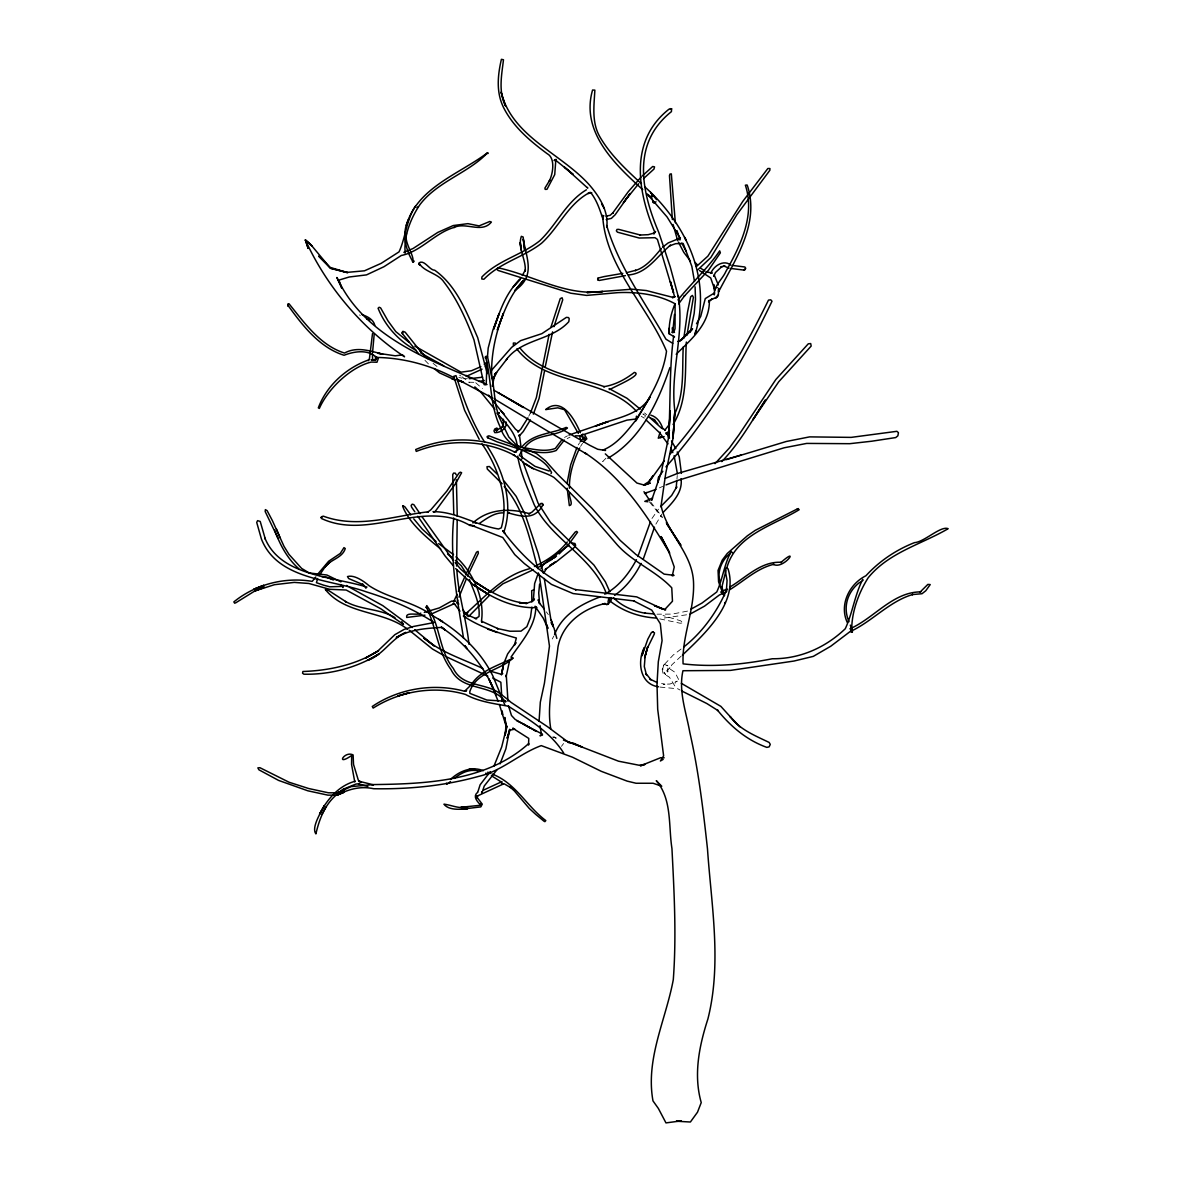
<?xml version="1.0" encoding="UTF-8"?>
<svg xmlns="http://www.w3.org/2000/svg" width="1182" height="1182" viewBox="0 0 1182 1182"><rect width="100%" height="100%" fill="white"/><g stroke="black" fill="none" stroke-linecap="round" stroke-linejoin="round"><path stroke-width="0.75" stroke-dasharray="5 3.75" d="M359.594 314.84L360.259 315.727M676.946 479.094L677.256 475.519M644.914 417.024L645.372 415.473L642.86 413.981L646.672 414.454M655.877 524.158L661.876 514.096M528.738 416.256L530.437 413.02M552.289 638.989L553.797 636.108M578.249 444.92L579.594 442.807M580.569 446.382L582.534 443.324M651.976 518.47L658.492 509.161M561.465 746.344L563.578 743.508M605.938 458.261L602.672 461.556L605.273 459.813M681.128 656.187L671.834 664.816L670.002 668.982L674.937 672.277L679.739 681.733M681.068 649.021L673.267 654.991L663.102 665.806L664.698 664.535L667.874 665.835L666.604 665.038L667.874 667.239L667.756 672.041L667.874 669.854L669.928 667.815L665.909 671.612L663.649 671.612L665.51 674.686L662.733 668.909L663.752 664.875L662.201 669.337L662.999 673.223L669.485 677.256L675.114 686.447L675.099 682.354L677.227 681.142L669.958 684.038L663.53 684.215L664.934 684.23L658.773 682.915M564.523 437.443L567.463 435.848M567.168 438.611L570.034 437.104M659.393 487.87L662.718 486.393M687.525 611.094L672.203 614.108L657 614.182M686.579 614.803L662.969 618.186M463.758 378.654L467.407 378.698M468.855 382.229L474.248 382.333M659.999 687.067L677.833 688.796L680.152 690.096M659.778 618.895L680.197 623.239L683.492 622.737L680.404 620.727L663.028 615.512M458.823 377.413L462.118 378.24M556.559 738.07L552.733 737.007L556.279 738.927L553.974 736.578M641.235 416.212L644.249 418.162M459.606 375.182L460.758 375.935M461.985 376.762L469.697 382.673M433.085 363.362L438.714 367.824M644.53 412.917L646.657 414.764M475.725 382.746L482.419 388.642M424.944 360.318L428.593 364.071M649.479 501.966L662.319 517.716M650.868 502.232L662.289 517.051M546.32 611.848L548.33 614.581"/><path stroke-width="1.5" d="M456.621 566.075L457.198 519.917M539.066 721.256L540.322 702.182L544.429 683.196L549.467 646.096L539.11 573.994M517.125 449.84C518.484 434.991 505.778 423.215 496.883 413.05M718.567 289.206L718.538 291.924C735.115 259.715 759.657 224.27 747.6 186.239L747.068 184.983L745.369 185.19C755.298 215.434 740.567 245.442 725.94 271.372C722.483 279.307 713.78 285.63 714.268 294.924L714.593 292.87L705.27 298.588L700.749 316.318L696.508 323.72M453.725 518.012C449.633 558.658 457.109 598.314 463.521 638.117M453.785 514.392L452.721 474.676L453.563 473.125L455.292 473.155L456.193 474.75M457.242 516.283L456.385 479.833M531.87 607.149L530.467 617.373L526.877 626.667L520.996 631.144L510.033 631.232L497.253 628.529L498.213 628.75L481.502 621.215L482.315 622.382L481.488 620.978C484.827 597.974 472.874 572.28 455.971 556.84M555.791 160.368L554.727 174.611L546.985 189.312L545.197 189.386L544.917 188.086L549.689 180.329L549.32 181.053C553.265 173.03 555.304 157.886 547.222 153.719C529.772 140.806 512.515 126.252 502.956 106.291L502.897 106.099C496.115 91.339 497.814 74.643 501.404 59.322L503.473 59.765C501.715 75.057 498.213 91.295 505.453 105.892L501.079 92.122C512.22 136.477 559.78 152.788 588.385 183.816C598.816 195.532 608.656 210.691 606.824 226.988L606.691 225.511C618.807 266.733 644.899 302.178 665.939 339.175L672.721 343.341M372.463 354.452L372.611 360.2M718.7 288.245L718.346 295.072L716.853 297.229L711.224 299.504L712.746 298.632L708.55 301.853L709.348 300.243C710.013 323.957 691.396 339.086 676.193 354.275M686.343 342.041C684.659 369.759 688.426 399.679 673.09 424.471M683.255 346.991C681.999 369.345 684.703 392.956 674.73 413.789M479.212 439.335L464.615 410.317L453.829 376.63M681.068 478.651C682.915 493.057 671.923 503.074 663.013 512.56M485.507 358.264L485.595 357.023C491.83 380.323 489.57 405.722 500.592 427.751C507.846 453.297 540.558 450.179 551.566 472.519L551.034 473.598M372.522 352.945L374.192 334.196M477.75 792.265L480.114 784.804L490.235 771.639M378.329 358.382L376.969 362.239L371.325 362.061C352.059 366.45 328.36 387.785 319.332 408.44L318.327 407.834C326.631 385.583 346.429 367.75 368.754 359.889L368.296 360.732L369.449 358.53L372.507 333.59M505.187 735.278L505.985 725.246L504.729 717.415L506.295 726.59L499.365 704.487M486.984 362.372L486.201 384.608L485.122 384.859M487.442 357.008L488.196 348.055L492.879 330.088L499.129 313.57L493.648 329.231C499.72 311.442 505.852 292.471 520.095 279.395L513.298 286.724L520.686 278.258M676.784 480.882L676.163 488.033L676.798 486.792L671.642 495.465L660.59 506.723M539.598 584.144L538.726 592.906L539.553 603.514L538.209 599.702L539.509 603.278L544.326 609.099M658.64 476.937L658.123 482.079L658.655 477.173L662.821 471.278M686.993 335.067L693.406 297.362L692.371 295.426L690.657 296.756L687.54 312.004L683.831 338.126M636.448 416.167L635.872 420.895L649.923 397.285C638.487 416.374 614.019 417.896 595.314 426.185L608.287 421.59L568.941 435.065M674.449 314.471L672.735 332.822L672.484 327.577L672.632 331.403L674.479 332.393L671.834 332.26L674.168 331.285L675.04 328.596L675.099 303.774C657.872 294.362 637.379 291.806 617.95 292.634L586.597 295.411L570.832 293.225L498.287 270.515L497.282 269.821L497.814 267.767C532.713 275.096 565.942 296.387 602.761 291.526L586.966 292.589L632.237 289.206L646.362 290.55L671.479 297.022L675.099 296.652M567.02 483.438L570.67 464.881L576.979 447.402M535.742 609.247C534.412 628.011 520.922 642.284 510.993 657.192M695.74 330.93L695.016 334.225C712.524 279.07 685.796 223.679 645.091 187.14M545.138 367.321L552.57 331.876M544.547 370.897L539.081 398.482L533.348 414.128M652.434 194.602L652.124 196.33L652.434 194.602L650.602 192.4L656.66 199.669M503.251 665.629L501.833 673.267L503.562 664.077L507.654 653.912L515.973 642.594L514.48 645.106L516.357 638.014C498.139 633.005 479.922 626.859 463.876 616.398M501.419 674.937L503.562 664.077M505.468 733.727L506.945 725.94L501.715 746.906L493.958 766.113M492.244 386.248L494.46 376.024L493.633 378.388L497.061 371.783L507.359 358.427L506.384 359.609C521.823 338.643 551.433 340.844 568.793 321.711L569.207 318.741L568.542 317.574L566.385 317.367L541.844 333.664L520.582 340.652L511.673 347.331L491.402 370.439M582.874 434.016L581.574 435.922L575.338 435.803M457.05 603.603L457.774 600.042M607.962 602.244L608.671 598.816L610.917 597.56M343.282 586.272L342.943 587.572L340.963 584.617M549.128 334.314L536.377 397.536L530.437 413.02M660.945 436.779L660.723 437.621L660.428 436.719M726.043 570.197L721.892 586.952L722.099 592.817L720.739 592.049L727.004 588.917M550.93 327.237L560.224 298.647L562.1 297.761L562.721 299.844L553.974 326.675M505.852 701.207L505.601 701.99C491.815 683.107 461.896 692.091 451.022 669.588C437.325 651.046 436.38 626.992 426.2 606.809L426.407 607.829L426.732 605.627C440.354 623.313 438.537 650.44 453.312 668.421C462.029 686.712 483.541 682.797 498.065 692.224C502.453 695.459 506.915 698.621 510.949 702.3L547.635 726.782L567.035 741.277L618.511 761.193L638.945 765.212L644.441 764.458M660.117 432.169L658.256 438.212L664.136 436.601M336.737 794.57C324.828 804.528 319.258 819.289 315.904 833.901C311.161 827.607 320.691 812.728 324.415 805.563L319.568 814.117C326.986 799.446 338.806 785.528 355.28 781.213L354.748 781.834L351.586 764.562L351.66 755.461C335.141 766.955 344.405 750.378 353.123 754.958L353.521 764.37L358.309 780.12L359.387 781.361L373.512 784.818L372.36 785.291M538.371 572.886L534.648 583.509L533.304 600.707L534.427 599.067L532.166 601.372L527.349 603.042L519.105 602.613L526.758 603.485M509.339 661.876L506.103 676.725L506.265 674.996L507.979 701.177M415.384 206.2C406.268 219.985 405.677 237.567 399.028 251.869L381.165 263.35L364.484 270.811L346.459 272.436L330.502 268.27L318.785 256.243M669.884 367.587C658.034 402.294 640.895 439.202 607.873 458.247M637.866 556.515L650.499 521.646M643.244 559.16L654.488 527.172M674.922 303.981C671.11 313.378 668.569 323.705 669.352 333.93L674.538 336.9L673.607 336.264C669.101 369.789 670.726 404.008 668.539 437.783L670.268 410.775L668.539 437.783L661.152 472.785L651.607 500.296L652.582 498.065L644.796 501.375L647.928 501.774M726.635 568.645C735.145 535.077 773.102 525.65 799.195 509.708L797.732 508.733L755.268 530.334L747.32 535.845L727.196 553.531L722.232 560.15L718.05 570.433L718.582 581.81L723.162 594.369L724.448 595.477L721.759 586.76M459 597.146L466.343 578.914M682.383 655.153C704.457 634.025 738.972 602.879 727.994 568.719L726.221 568.054L724.965 569.148L727.063 580.465L726.398 590.66L726.753 589.626C717.134 611.626 702.699 632.178 683.654 647.042M724.64 603.396L725.039 602.421M457.079 594.398L453.519 601.845L455.365 601.003L451.509 601.136L439.409 607.873L424.308 612.394M458.365 591.399L464.984 576.373M317.618 578.545L316.436 582.696L323.484 585.134L329.778 586.804L341.391 586.42M468.486 574.097L478.355 553.25L478.06 551.388L476.479 552.23L465.752 574.733M652.73 200.482L652.774 202.358L654.533 202.521M555.289 160.885L556.042 159.304L554.077 160.545L555.215 159.851L573.122 174.389L564.405 167.12L587.764 188.13L587.484 187.436M503.724 532.447C513.993 503.414 503.237 470.17 486.777 445.466M584.558 437.177L582.549 439.231L584.115 438.729L581.84 435.242M641.072 563.415C634.882 575.841 626.076 587.469 614.581 595.373M530.363 419.979L523.257 431.533L519.031 436.158L519.4 434.695L520.996 446.855M500.075 763.853L505.881 748.812L509.693 729.279L507.137 738.322L509.989 730.21L514.776 729.131L512.722 728.186L528.782 738.44L528.546 745.059L528.753 743.508C487.191 781.08 426.879 783.947 373.556 784.567L351.054 786.621L336.988 793.048L344.479 789.886L337.313 792.856L328.419 792.797L308.635 788.512L289.029 782.233L259.937 767.709L257.853 767.872L258.917 769.807L278.568 780.401L307.852 790.802L327.887 795.146L336.929 795.191L344.346 792.147L337.254 794.998C349.547 788.882 360.717 785.941 373.689 788.734C409.046 789.325 444.55 785.867 478.68 776.367C501.936 771.122 519.43 753.584 541.267 745.62L572.516 757.219L601.224 771.299L627.081 781.095L636.034 783.252L653.129 783.267L661.757 786.222L656.276 780.681C672.218 799.313 668.377 825.937 671.952 848.573C674.154 892.218 676.562 935.967 673.297 979.612C665.85 1019.889 645.372 1058.865 652.981 1100.885L658.374 1108.465L665.968 1122.9L681.32 1120.861L676.385 1121.23L690.391 1122.014L697.498 1112.203L701.236 1102.599C693.287 1074.837 699.227 1045.789 707.9 1018.973C721.936 963.182 711.357 905.382 707.486 848.957C703.216 809.892 698.562 770.738 689.8 732.367C686.254 712.17 678.305 691.352 682.96 670.726L730.446 670.401L794.009 661.034L813.305 656.379L830.783 646.214L849.902 631.72C871.888 621.835 889.174 601.342 912.888 594.443L911.987 594.59L922.004 593.719L925.772 590.749L930.234 584.558L927.84 584.41L920.01 592.152L920.867 591.872C892.765 591.887 874.059 618.26 849.961 628.794L851.72 629.755C851.646 612.084 858.531 592.936 868.179 577.776C888.672 552.452 921.206 544.459 948.156 528.694C940.769 525.473 924.265 542.095 914.469 542.641C896.045 549.866 879.334 561.14 865.948 575.737C849.311 583.982 839.013 604.815 847.302 622.53M527.896 417.867L520.715 429.258L517.76 431.977L518.617 431.652L515.396 429.11L488.609 395.157M554.565 634.675C562.011 614.655 581.071 604.209 599.865 596.984M579.712 447.993C573.669 460.433 569.059 474.278 569.428 488.24M636.448 559.662C629.134 573.477 618.747 586.73 604.741 594.191M321.844 814.383L326.01 806.922M502.099 426.835L503.399 424.501L503.325 419.255L503.429 420.231M540.942 568.32C543.602 562.632 549.733 559.736 554.919 556.796L547.576 561.125L568.764 545.242M543.809 573.181L546.439 568.512L545.124 569.621L555.836 561.805L549.911 565.513L557.047 561.214L575.028 546.867L575.043 543.528L571.822 542.966M522.281 275.465L525.443 269.851L525.192 271.136C526.285 259.331 517.273 247.925 521.351 236.326L523.153 237.035L524.645 250.156L523.286 239.178C526.714 259.286 535.83 275.982 514.82 290.624L523.656 280.178C510.358 293.993 503.621 312.299 497.327 330.029L503.34 313.585C495.332 334.27 490.619 356.299 491.756 378.55M669.308 424.501L664.668 430.411L665.363 429.908L661.462 428.12L648.888 416.788M319.184 575.516L325.153 566.828L329.586 562.514M690.318 332.024L694.159 313.525L695.504 299.179L695.105 286.857M315.845 576.993L312.196 581.367C284.744 576.786 255.445 584.322 233.844 601.904L234.671 603.204L235.868 602.731L254.913 590.926L264.487 587.159L254.943 590.897L274.475 584.691L294.229 582.386L308.916 583.48L329.586 589.286L346.193 590.025L380.737 608.745L403.476 624.436L401.762 621.688M317.5 574.452L328.655 561.243L340.253 553.457L343.992 547.621L345.262 548.551C342.425 558.007 330.576 559.411 325.153 566.828M580.273 441.758L581.16 440.384L581.175 441.359L579.623 436.173M583.42 441.95L586.833 438.803L584.927 435.212M562.1 439.556L555.333 448.421C545.286 452.204 534.279 449.263 524.04 447.786M564.316 440.103L556.19 450.49C545.67 454.568 534.19 451.731 523.463 450.076M678.616 303.907L684.585 295.766L684.053 296.446L708.55 270.131L720.385 252.815L719.69 250.85C707.841 268.166 691.381 283.281 677.966 299.947M434.873 511.895L455.602 483.556L461.63 472.726L460.315 472.15L458.956 473.11L446.707 491.269L430.839 509.811L427.396 512.353L428.298 511.776C393.429 515.913 358.087 528.93 323.336 516.179L321.681 516.711L321.327 518.425C369.508 541.164 423.023 497.873 470.333 525.665M496.617 430.987L497.341 429.997L495.731 430.115L496.455 430.839M477.484 792.442C472.312 796.683 477.735 801.943 480.911 805.385L480.483 803.834L479.567 805.356L460.862 807.306L467.939 806.715C459.931 809.596 450.623 804.676 443.944 804.203C448.894 810.527 460.049 809.419 467.466 808.724L461.556 809.212L480.823 806.892L482.256 804.144L477.085 797.377L477.365 798.101L477.04 796.166L503.975 783.71L510.772 787.64L510.21 787.138L514.392 790.965L529.24 808.414L535.742 814.398L543.912 821.135L544.902 821.653L545.803 820.574C526.625 806.242 515.5 782.794 492.081 774.047M497.12 769.6L484.221 786.045L481.842 793.344L481.635 791.866M487.797 153.616L487.575 152.744C468.766 172.838 437.739 181.334 420.098 204.412C410.612 218.242 403.564 236.474 405.19 252.948L403.889 252.327L413.065 248.501L437.813 232.396L453.238 225.54L467.909 223.649L479.094 225.895L489.776 221.477L491.402 222.068C481.813 233.8 466.003 221.714 453.918 227.491L454.582 227.284C434.887 232.721 421.294 251.441 401.304 255.489L383.987 266.704L366.509 274.889L349.192 277.002L338.879 280.104L341.834 287.95M679.029 239.695L680.404 237.937L668.199 242.916L662.541 247.23M550.797 728.954C546.143 701.857 555.185 674.08 557.978 646.953C562.396 623.579 583.051 608.464 605.214 603.485L602.761 604.017L608.272 604.179L611.419 599.732L608.833 600.101C622.279 611.094 638.915 617.063 656.187 618.053M568.409 540.558L575.25 532.033L576.594 531.398L577.555 532.255L569.192 543.705L559.16 553.944M470.687 685.324L464.556 691.278L466.639 690.613L464.762 691.293C433.617 682.856 399.028 688.397 372.286 706.467L373.157 708.077C400.373 690.864 434.4 685.353 465.457 694.44C478.873 701.768 493.84 703.512 508.378 706.23C528.709 719.291 550.472 732.116 563.681 753.052M471.648 684.156C481.03 669.869 499.543 665.141 513.165 657.96C500.518 670.386 476.509 671.553 469.801 691.588L469.845 693.361L486.836 700.04L505.63 701.236M669.544 430.248L666.175 433.986L666.146 432.523L669.544 438.108M446.338 783.193L446.87 784.272L450.505 781.538M665.954 466.86C709.776 417.748 743.626 360.362 772.009 301.247L770.767 299.829L768.477 300.095C741.72 354.63 710.426 407.982 670.253 453.844M522.414 450.135L519.312 455.262L534.958 466.343L549.187 471.057M664.402 460.625L648.357 482.891L653.247 475.607L648.563 481.813L643.998 484.768M661.388 248.56C653.838 257.218 646.584 267.058 635.133 270.634L635.931 270.264L626.43 272.717M692.076 329.231L679.96 340.844L691.825 329.719M567.271 541.977C558.658 552.88 546.882 560.608 534.441 566.503M638.649 183.742L623.372 202.683L630.169 193.508L615.201 214.696L611.375 218.375L606.203 219.571M641.043 177.137L628.218 191.765L612.512 213.321L613.222 212.597L610.163 215.272L606.115 216.188L607.238 216.025M692.637 328.847L681.275 340.194L677.847 341.45M494.8 374.354L496.588 372.493L494.49 374.724L495.908 373.497M721.803 461.601C739.341 443.368 751.752 421.088 765.434 400.004L752.845 419.876L778.746 381.756L811.177 346.075L810.689 343.563L808.266 343.829L775.85 379.511L739.016 434.71L729.486 447.875L715.036 463.625M466.24 376.393L482.034 369.183M365.799 588.193L366.922 587.055C332.792 576.52 280.43 576.136 264.945 538.165L265.315 539.081L260.217 521.439L257.587 520.656L256.716 522.429L261.458 539.155C277.696 579.993 330.502 579.136 366.346 591.872C389.927 599.2 413.05 608.627 433.705 622.323M469.313 615.792L489.496 595.403M643.51 178.615L653.986 169.056L654.533 166.869L652.7 166.485L642.181 176.044M524.439 448.037C534.382 433.159 555.658 437.635 567.463 427.987L566.178 427.396C551.388 434.09 533.126 433.173 521.883 446.973M584.071 441.108L584.662 440.591M416.906 207.618L417.645 206.968M519.533 448.997L514.303 451.997L516.549 451.731L514.613 452.026C484.073 436.719 446.973 436.055 415.695 449.544L416.271 451.406C447.83 438.95 484.443 439.32 514.672 455.484L513.106 454.656L520.789 459.768M485.403 366.76L487.368 365.09M484.251 364.337L486.216 362.667M450.549 779.396C459.104 771.211 471.736 765.951 483.364 770.679M697.735 269.88L710.796 257.587L736.947 214.563L769.837 170.297L769.94 168.553L767.857 168.494L742.769 201.398L707.885 256.139L696.346 266.571M553.87 558.244L556.515 556.087M493.219 591.665L502.911 583.79L533.097 569.857M586.39 189.8C565.971 202.063 556.633 224.816 539.819 240.744C521.868 255.061 498.08 260.173 481.887 277.002L481.783 278.982L483.896 279.262C500.03 262.537 523.596 257.277 541.592 243.211C558.923 227.446 568.247 203.629 589.774 192.489L591.768 192.769L587.927 193.523L590.734 192.577C596.969 200.512 599.924 210.056 602.923 219.039M338.835 792.679L344.169 788.645M338.746 792.753L343.666 789.029L356.063 784.021L359.328 783.888L358.56 783.74L367.868 786.518M454.183 778.48C462.014 772.215 470.273 768.522 480.202 771.314M730.506 553.309C723.148 558.288 716.528 570.803 720.001 581.204M502.114 427.219L496.44 430.218L497.459 429.997M479.493 523.331C486.688 518.499 494.445 512.486 503.517 512.87M729.722 587.144C745.96 577.525 761.178 560.962 781.509 562.322L780.829 562.573C800.835 544.843 783.858 569.946 773.309 564.375L774.033 564.257C757.041 568.158 744.069 581.071 729.471 589.862M726.782 591.606L719.336 595.019L704.487 606.174L690.022 614.138M480.852 366.686L471.396 370.764L460.995 372.167L414.852 346.119M552.437 559.145L537.574 567.7M472.874 522.932C488.905 508.423 510.063 508.068 529.625 513.742L528.517 513.771L531.841 512.264L540.913 503.443L542.243 503.429L542.656 505.335C534.5 520.42 521.425 516.564 508.024 512.825L509.028 512.944M861.619 581.5L858.886 582.992C847.139 592.67 842.751 607.666 849.016 621.732M663.161 759.405L660.398 761.001L663.619 755.874L657.694 709.274L657 684.156L658.315 661.743L662.083 640.659L660.339 623.756L651.755 610.119L633.641 600.884L634.453 601.003L573.093 593.556L551.447 584.396L524.32 563.533L514.746 554.594L502.764 537.514L472.179 525.635L474.499 525.975L469.298 524.808L472.623 526.02M690.716 609.321L701.916 603.115L716.765 591.975C722.675 579.239 724.241 564.11 731.126 551.506L732.412 552.718M610.976 388.996C612.409 387.519 643.688 374.561 634.379 372.389C625.47 379.348 614.936 385.051 603.677 386.706L604.386 386.706C575.294 376.245 540.41 373.734 519.844 347.877M653.661 202.905L655.995 201.827M529.403 568.764C502.35 575.619 484.162 597.974 465.161 614.167L467.88 612.601L464.496 613.399L465.427 614.315M656.084 489.348L644.515 493.47L646.746 492.495M672.499 297.879L674.686 296.904L657.414 239.399L655.064 237.7L639.226 238.025L617.447 232.174L616.369 230.845L616.989 229.441L618.674 229.367L640.452 235.041L639.61 235.055L648.194 234.686L654.001 233.09L655.567 231.45L653.823 233.977L654.695 231.982C637.453 190.849 629.075 140.776 668.923 109.232L671.553 108.862L671.435 111.625C631.203 143.539 641.383 191.573 658.847 232.573L670.194 266.777L678.512 297.391L678.291 295.914C684.747 334.388 669.854 372.345 674.863 410.967L673.031 438.286L665.762 473.184L661.093 505.571C666.545 533.126 691.795 552.275 693.479 581.293C695.031 609.424 681.763 635.916 683.093 663.856C712.909 667.387 742.931 664.535 772.289 658.758C799.904 659.009 825.42 647.692 845.263 628.75C852.518 613.222 854.793 594.871 862.727 579.372L862.949 580.451M665.289 478.341L676.976 473.627L741.262 455.011M666.027 484.916L677.138 480.646L784.05 447.815L806.685 443.413L849.695 443.693L871.666 441.226L895.749 437.562L897.877 435.803L898.453 432.671L896.887 431.312L851.114 437.384L809.596 436.882L786.266 441.492L726.398 459.606M483.364 790.197L501.922 781.627L501.641 783.326L500.887 781.671M432.051 613.709L454.228 603.692L453.149 603.514L454.967 604.312M644.042 485.211L650.277 483.024L644.19 485.078L636.935 483.054L605.317 453.888M606.588 604.682L608.272 604.179M502.764 673.666L501.02 674.213L489.57 670.948M542.494 735.071L539.982 735.795L541.504 734.731L540.011 725.674M644.796 764.606L640.378 765.833L660.635 757.721L664.166 757.78M628.499 274.978C647.529 273.293 657.074 255.962 670.519 245.176L669.47 245.871L675.676 243.669L683.152 243.477L691.839 266.334L694.469 281.405M424.959 615.172L406.697 617.462C405.263 611.36 418.443 615.955 420.777 613.118M482.581 377.206L469.224 378.713M433.779 622.618L413.582 626.445L404.2 629.371L394.862 634.675L377.752 651.075L365.711 657.96L378.609 650.691C356.048 664.919 329.01 670.593 302.902 671.494L302.562 673.208L303.877 674.198C330.103 674.789 356.58 667.786 378.89 654.001L367.617 660.398C383.19 654.917 391.079 638.93 405.84 632.414L396.265 637.497C409.696 629.533 426.067 628.307 441.329 627.42C466.136 643.436 485.255 667.357 496.115 694.78L488.993 679.029L498.169 701.222M479.242 381.402L484.251 380.471M622.825 273.352L604.091 276.588L597.929 278.11L597.649 279.085L599.097 280.474L625.411 275.642M374.029 359.934L375.92 359.609L375.965 358.53L375.315 360.48L375.536 356.565L376.423 357.437C403.446 357.865 429.775 364.928 453.681 377.531M635.886 419.019L626.962 420.127L580.392 435.656L585.046 439.172L584.499 438.241M371.916 359.697L371.074 359.786L374.93 359.934M475.386 618.703L479.005 616.546C480.276 603.677 473.819 591.325 469.431 579.505M469.018 769.26L474.529 768.95M717.356 287.61L715.701 287.64L714.416 290.595L713.765 284.626L714.534 289.117L710.707 277.977L699.537 270.575M652.375 631.868L654.488 632.798L654.252 634.128L647.455 647.958L644.648 657.635L647.751 646.628L645.136 656.409L644.308 666.545L646.451 674.878L646.081 673.71L651.001 679.813L649.952 679.089L657.236 682.59M653.321 631.868L651.312 632.68L647.81 639.211L641.944 655.847L644.205 647.736C636.995 661.713 640.053 684.422 658.507 686.772M474.75 522.281L473.421 522.222L475.977 523.124M464.216 616.487L465.634 616.576M377.664 357.54L376.423 357.437C368.326 349.266 354.408 351.187 344.065 355.265C319.347 347.552 302.296 325.198 287.714 304.986L289.014 303.774C304.409 322.775 320.159 345.366 344.509 353.049C357.082 346.223 369.996 350.995 382.717 354.157L378.151 353.27L395.246 355.812L402.53 354.895L404.554 356.787C362.032 328.581 326.513 286.34 305.384 240.02L311.856 245.886L330.502 268.27L347.744 272.643L330.014 267.368L318.845 256.272M653.498 613.886L644.751 613.118L645.623 613.295C633.847 611.257 621.747 606.336 613.414 597.619M487.028 384.549C430.691 360.451 364.81 337.786 336.914 277.489L341.672 288.068M321.859 576.609L326.572 577.112L333.324 580.007M526.596 603.47C507.669 601.475 490.235 592.271 474.736 581.677L490.693 592.005L475.179 581.913L460.611 569.074L455.159 562.588M568.202 742.532L573.551 743.212L582.445 747.172L563.43 740.065M732.574 265.448L744.896 266.999L745.739 268.329L744.054 270.117L730.801 268.447M516.179 445.88L522.459 447.402M518.735 448.924L497.046 441.846L488.388 438.034L487.176 436.483L488.92 435.803L514.613 445.511M603.884 215.818L602.273 215.405L603.071 216.705L602.672 215.818C605.524 266.866 647.529 305.902 666.515 351.187C663.102 376.615 648.785 399.324 635.399 420.748C626.297 432.11 616.649 444.654 602.717 450.15L605.553 450.431L597.782 449.293L589.848 445.348L498.036 392.601L523.331 407.465L509.087 398.999M454.316 379.629L439.512 372.877L434.045 368.474M457.611 380.471L462.531 381.742L457.257 380.353M451.967 378.964L455.247 379.865M458.527 380.767L463.462 382.111M465.516 617.063L463.329 616.014M706.171 271.949L712.288 272.983L710.796 273.338C713.618 265.861 723.739 259.227 730.993 265.182M497.253 632.518L487.575 629.016L488.757 629.445M487.797 676.074L445.629 656.424M362.032 314.575C367.336 316.51 373.305 319.273 374.812 325.286M520.538 459.576C529.329 469.771 543.203 470.894 553.93 477.425C576.447 497.711 596.304 520.538 616.044 543.439C631.764 561.938 655.449 570.463 671.76 587.823L672.469 601.224L664.476 609.838L665.658 609.779L654.488 605.672L662.807 609.144L636.699 596.88L575.368 589.552L576.122 589.862C545.523 579.343 521.646 555.939 502.69 530.674L504.906 533.422L503.857 531.87M492.746 678.04L500.858 682.25L501.641 694.78M542.508 734.199L523.596 724.241L536.48 731.422L533.437 729.708M487.723 772.186L490.633 773.427M482.847 668.495C462.856 658.98 440.916 652.434 423.762 637.955L434.592 646.14L414.734 629.74M515.352 343.061L513.343 343.031L513.416 345.351M476.656 618.866L466.683 614.625L468.175 616.561M650.455 418.029L654.725 419.935L653.912 419.433L657.768 423.954M650.824 415.178C657.089 416.921 660.856 422.668 662.777 428.534M533.643 589.877L531.693 590.705L531.87 601.889M485.772 773.146L488.58 774.432M394.965 617.595C379.732 608.405 360.835 610.252 345.425 601.431L346.163 601.874L328.626 590.512L325.331 589.523C346.001 615.083 382.879 610.148 407.687 629.297M729.072 268.151L723.487 265.891L724.847 265.891L720.798 267.147L721.98 266.467L715.45 272.54L713.692 276.263L714.223 274.933L718.272 284.936M456.991 379.112L492.983 398.186M529.994 727.817L515.13 719.41L511.481 715.494L508.482 705.846M516.889 720.857L523.892 724.241M349.399 587.188L382.82 605.657L412.252 627.524M493.899 390.296L498.597 392.852M681.704 690.968L706.895 703.571L718.213 710.707L717.326 709.954C730.624 726.442 746.655 740.109 766.837 747.379L769.127 746.876L770.28 744.394L769.127 742.429C754.988 735.588 739.681 729.575 730.033 716.499L739.843 726.797M420.792 353.049L443.782 365.844M444.092 655.67L432.449 649.007L409.253 630.257M551.285 433.262L586.804 454.154L585.134 453.031C622.101 477.07 647.396 515.899 669.633 553.073L661.122 536.598L668.273 550.118L674.242 566.991L672.277 575.9L674.05 575.338L664.166 574.142L635.798 554.358L620.107 540.322L591.931 508.23L557.224 473.879L545.493 460.817L536.465 453.519L516.298 445.038L508.836 437.059L498.789 416.419L495.775 405.485L493.071 383.012L487.398 356.225L485.492 356.565L485.507 358.176M491.387 775.717L501.168 781.908M549.807 432.39L494.578 399.117M340.933 581.884L326.897 575.013L309.226 572.975L301.587 568.394L288.969 554.373L284.02 546.365L272.377 520.612L267.132 510.668L265.374 509.605L265.182 511.525L278.243 538.711M505.01 705.358L492.894 676.015C480.025 649.672 457.404 629.976 432.435 615.541C413.419 601.49 387.932 598.21 368.947 585.622C363.554 580.968 354.068 574.541 347.478 576.565L348.705 578.559L363.539 584.868L362.475 584.115L365.43 587.38M409.016 342.352L395.778 331.581L387.977 320.869L380.619 307.896L379.171 307.261L378.092 308.251C385.273 326.306 399.132 341.303 416.286 350.493M438.832 619.25L442.496 621.702L440.709 620.476M533.348 468.811L526.138 464.053M700.941 268.358L704.871 271.062M650.543 196.7L646.968 193.818M433.971 512.323L433.04 511.658C456.208 511.525 476.095 525.384 498.553 529.004L501.257 527.896C509.398 500.769 498.553 467.614 482.02 443.944M346.607 585.474L347.863 586.375M453.519 554.639L438.67 543.617M501.035 410.952L504.374 414.247M447.564 554.062L451.672 557.091M466.269 375.403L469.165 377.619M652.139 198.148L648.179 195.06L667.106 217L679.901 237.671M436.055 541.519L422.358 529.211L413.759 518.868M440.709 549.024C426.407 537.396 409.105 523.109 402.634 506.251L404.761 506.664L410.76 514.805M640.201 409.12L626.992 398.275L609.144 388.627L609.365 389.572M681.334 683.329L720.872 706.378L730.742 717.252M474.839 386.883L481.34 392.72L494.903 409.43M455.306 560.371L461.349 565.838L468.175 576.506M641.486 183.831C626.135 169.587 610.459 155.123 599.865 136.816C591.547 122.485 594.044 105.759 594.856 90.127L592.566 90.024C580.48 131.852 614.758 164.283 642.727 189.696M646.14 420.053L659.645 432.819L668.007 443.885M636.596 411.395C604.15 376.437 546.764 386.824 516.785 348.956M457.02 602.288L458.823 604.091M298.765 568.69C287.152 558.421 279.839 544.503 274.652 530.097M695.016 262.434L697.38 264.798M427.736 358.604L420.171 351.024L420.895 351.837L405.175 332.186L402.87 331.3L402.427 333.634L418.871 354.053M497.297 474.218L489.437 466.521L486.969 466.713L487.28 469.018L502.084 483.733M454.183 603.603L460.005 611.212M452.972 560.002L421.974 516.667M453.327 565.794L445.053 555.939L417.778 516.268M455.691 568.616L472.785 584.366L488.55 594.487L473.214 584.588C491.668 597.752 513.653 608.774 536.894 607.578L535.062 606.277L543.365 618.349L547.872 628.484L547.044 625.012M504.241 481.222L516.179 496.337L525.044 514.318M504.226 486.452C524.32 509.176 529.994 540.248 537.825 568.66M690.451 261.059L683.787 252.342L678.468 242.177M464.895 645.756L467.097 648.711L464.762 645.638M666.293 522.74L680.891 545.345L667.062 524.424M850.582 630.966L852.488 631.779L850.316 625.101M414.838 511.836L411.632 507.211L411.1 505.453L412.208 504.182L413.848 504.655L420.009 513.712M671.524 441.004L675.838 448.643M643.968 491.697L649.893 500.725M484.901 442.437C471.455 421.974 463.492 398.644 455.986 375.625L453.696 376.393L453.755 377.9M551.048 622.618L554.062 628.218L556.811 638.413M463.004 609.602L464.895 612.704M580.318 432.671C574.482 418.827 561.686 396.236 545.656 409.607L557.815 407.82L564.553 409.726L578.338 433.425M603.352 206.673L601.594 203.526L604.209 208.475M681.807 243.123L686.136 251.234M685.072 238.203L684.585 237.272L686.121 240.301L685.368 238.749M609.823 591.783L605.361 581.795L593.94 565.055L550.576 522.474L538.061 503.074L523.035 462.162M606.381 593.6C592.625 556.353 551.285 539.657 534.116 504.478C527.911 488.713 520.375 473.036 517.716 456.193M276.499 529.063L280.045 537.795M670.844 448.022L672.809 452.632M674.109 455.705L677.404 473.731M677.212 451.938L679.266 456.887L681.408 473.391M551.034 619.885L553.368 626.386L550.738 618.718L544.281 578.471M525.621 515.928L538.165 553.368L543.262 573.063M468.988 644.353C466.447 619.279 458.202 594.901 456.858 569.65M676.961 230.534L680.078 239.887M677.714 240.729L673.075 224.477M487.265 373.66L477.705 337.683C467.082 313.407 457.124 286.133 434.71 270.22C429.524 270.338 424.471 259.272 419.049 262.832C422.92 271.579 438.463 273.308 443.974 282.099C457.301 299.356 466.24 319.554 473.967 339.81L484.162 384.711M672.366 219.527L669.47 175.601L670.046 174.049L671.332 173.887L675.35 222.763M521.188 250.023L520.272 242.576L521.011 248.663M569.606 492.983C567.995 495.613 574.216 505.157 569.34 505.601L567.183 488.225M497.711 429.716L496.883 428.002L494.741 429.022L493.958 430.928L494.815 432.642C499.572 432.878 504.359 429.893 506.073 425.387L506.029 421.93M521.218 450.076L522.089 458.749M502.217 711.224L502.513 714.741L502.261 711.283M487.738 153.364L487.693 152.626C459.916 173.784 417.024 187.554 406.386 225.393L408.47 219.793C401.437 233.297 405.529 249.446 412.902 261.769C414.439 255.002 403.801 242.738 406.475 233.504M501.892 697.631L501.892 701.029M542.715 504.093L542.656 505.335L542.715 504.093M402.353 332.127L402.427 333.634L402.353 332.127M674.863 410.967L673.031 438.286L674.863 410.967M575.516 544.976L575.028 546.867L575.516 544.976M413.744 260.971L413.464 261.976L412.533 261.488L413.464 261.976L413.744 260.971M477.04 796.166L476.848 796.963L477.823 795.855L477.129 796.21M597.915 278.45L597.989 279.912L597.915 278.45M288.142 304.07L288.201 306.108L288.142 304.07M718.346 295.072L715.465 298.204L718.346 295.072M321.962 516.637L321.194 517.435L321.962 516.637M745.34 269.274L744.054 270.117L745.34 269.274M498.376 413.331L499.173 412.902L498.376 413.331M263.601 585.385L253.82 589.227L263.63 585.43M503.03 783.577L502.217 783.843L503.118 783.651M798.323 508.629L797.289 508.954L798.426 508.6M408.987 692.741L397.654 696.021L408.883 692.77M653.336 166.396L653.336 166.396M498.065 267.738L499.336 267.738L498.065 267.738M512.279 657.635L512.412 657.576M403.55 506.177L402.634 506.251L403.55 506.177M670.504 108.67L671.553 108.862L670.504 108.67M360.421 781.657L358.663 781.332L361.19 781.804L360.421 781.657M852.104 632.281L851.173 631.823L852.104 632.281M724.448 595.477L723.665 595.078L724.448 595.477M369.656 320.13L366.716 318.519L369.656 320.13M488.388 438.034L487.412 437.222L488.388 438.034M444.949 629.814L441.388 627.051L444.875 629.77M309.374 243.3L305.384 240.02L308.147 248.383L305.384 240.02L311.856 245.886L309.374 243.3M419.758 265.167L418.975 263.867L419.758 265.167M673.504 292.397L670.46 281.7L673.504 292.397M679.281 303.124L678.985 301.233L679.281 303.124M669.352 333.93L669.086 328.404L669.352 333.93"/></g></svg>
